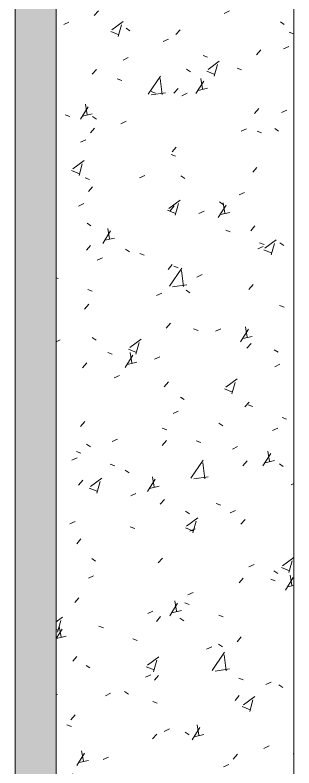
# Model space of a CAD drawing. Header units: metres. Extents: x 15 to 69.3, y -12.4 to 16.4.
# Drawn here: x 48.419 to 48.708, y -9.034 to -8.253 of the extents above; entities that cross this region are included whole.
import ezdxf

# ---------------------------------------------------------------- set-up
doc = ezdxf.new("R2010")
doc.units = ezdxf.units.M
doc.layers.add('S-COLS', color=7, linetype='Continuous', lineweight=5)

# ---------------------------------------------------------------- blocks, each defined once
blk = doc.blocks.new('Pilar retangular - 15 x 30 cm-3622251-3D_DT_02')
at = {"layer": 'S-COLS', "true_color": 0xc0c0c0}
h = blk.add_hatch(dxfattribs=at)
h.set_pattern_fill('FP_20', color=9, style=0, pattern_type=2)
h.set_pattern_definition([(58.181, (-6.588, -8.344), (0.119521, 0.0266843), [0.01524, -0.1676]), (12.588, (-6.588, -8.344), (-0.023119, 0.128675), [0.01021, -0.11226]), (100.186, (-6.578, -8.341), (0.0963956, 0.155356), [0.01089, -0.11984]), (55.396, (-6.588, -8.307), (0.177833, 0.026666), [0.02285, -0.25139]), (96.333, (-6.574, -8.305), (0.155741, 0.225727), [0.01669, -0.1836]), (8.527, (-6.588, -8.307), (0.155742, 0.225728), [0.01499, -0.16484]), (36.311, (-6.572, -8.311), (0.0994633, -0.041152), [0.01448, -0.15927]), (337.521, (-6.572, -8.311), (0.040544, 0.144042), [0.00897, -0.09867]), (74.279, (-6.563, -8.315), (0.140004, 0.102884), [0.01247, -0.13717]), (49.016, (-6.588, -8.344), (0.0020226, 0.0608477), [0.00665, -0.12477, 0.00665, -0.1284, -0.13354]), (49.016, (-6.588, -8.344), (0.0020226, 0.0608477), [-0.26647, 0.00665, -0.12689]), (24.756, (-6.588, -8.344), (0.0438396, 0.0852749), [0.006, -0.06349, 0.006, -0.10988, -0.04594]), (24.756, (-6.588, -8.344), (0.0438396, 0.0852749), [-0.18538, 0.006, -0.03993]), (339.537, (-6.626, -8.355), (0.0889542, 0.0242304), [0.00495, -0.03255, 0.00495, -0.11205, -0.15525]), (339.537, (-6.626, -8.355), (0.0889542, 0.0242304), [-0.1545, 0.00495, -0.1503]), (325.932, (-6.642, -8.361), (0.0971734, 0.0490307), [0.00489, -0.04331, 0.00489, -0.07193, -0.10901]), (325.932, (-6.642, -8.361), (0.0971734, 0.0490307), [-0.12502, 0.00489, -0.10411])])
h.paths.add_polyline_path([(-7.49439, -9.85211), (-7.24838, -9.77381), (-7.24838, -7.83241), (-7.49439, -7.67167), (-7.49439, -9.82424)])
h.paths.add_polyline_path([(-7.24838, -7.56819), (-7.24838, -7.44868), (-7.37139, -7.48782), (-7.29103, -7.54033)])
h = blk.add_hatch(dxfattribs=at)
h.set_pattern_fill('FP_19', color=9, style=0, pattern_type=2)
h.set_pattern_definition([(50.191, (-6.877, -9.035), (0.083417, -0.065852), [0.00876, -0.09633]), (321.711, (-6.877, -9.035), (-0.016129, 0.1465724), [0.00886, -0.09742]), (96.282, (-6.87, -9.041), (0.0672807, 0.0807267), [0.01229, -0.13517]), (44.048, (-6.877, -8.999), (0.124115, -0.111021), [0.0126, -0.13863]), (94.08, (-6.867, -9.009), (0.108695, 0.10514), [0.01806, -0.19866]), (318.186, (-6.877, -8.999), (0.108692, 0.105142), [0.01388, -0.15265]), (356.769, (-6.865, -9.016), (0.06942, -0.1181705), [0.00816, -0.08971]), (300.432, (-6.865, -9.016), (0.028298, 0.1126535), [0.01142, -0.12563]), (75.9, (-6.859, -9.026), (0.097709, -0.0055197), [0.00968, -0.10647]), (28.362, (-6.877, -9.035), (0.0014111, 0.0592755), [0.00346, -0.0649, 0.00346, -0.06679, -0.06946]), (28.362, (-6.877, -9.035), (0.0014111, 0.0592755), [-0.13861, 0.00346, -0.066]), (335.836, (-6.877, -9.035), (0.0305944, 0.0513342), [0.00417, -0.0441, 0.00417, -0.07633, -0.03191]), (335.836, (-6.877, -9.035), (0.0305944, 0.0513342), [-0.12877, 0.00417, -0.02774]), (301.31, (-6.903, -9.019), (0.062079, -0.0446406), [0.00623, -0.04096, 0.00623, -0.14099, -0.19534]), (301.31, (-6.903, -9.019), (0.062079, -0.0446406), [-0.1944, 0.00623, -0.18912]), (295.695, (-6.914, -9.011), (0.0678189, -0.0262065), [0.00653, -0.05774, 0.00653, -0.09591, -0.14535]), (295.695, (-6.914, -9.011), (0.0678189, -0.0262065), [-0.16671, 0.00653, -0.13882])])
h.paths.add_polyline_path([(-7.49439, -10.1191), (-7.49439, -7.52697), (-7.53704, -7.49911), (-7.53704, -10.09124)])
at = {"layer": 'S-COLS'}
for p, q in [((-7.53704, -10.09124), (-7.53704, -7.49911)), ((-7.49439, -7.52697), (-7.49439, -10.1191)), ((-7.24838, -7.83241), (-7.24838, -9.77381))]:
    blk.add_line(p, q, dxfattribs=at)

msp = doc.modelspace()

# ---------------------------------------------------------------- block references
at = {"layer": 'S-COLS'}
msp.add_blockref('Pilar retangular - 15 x 30 cm-3622251-3D_DT_02', (55.9563, 0), dxfattribs=at)

doc.saveas('drawing.dxf')
